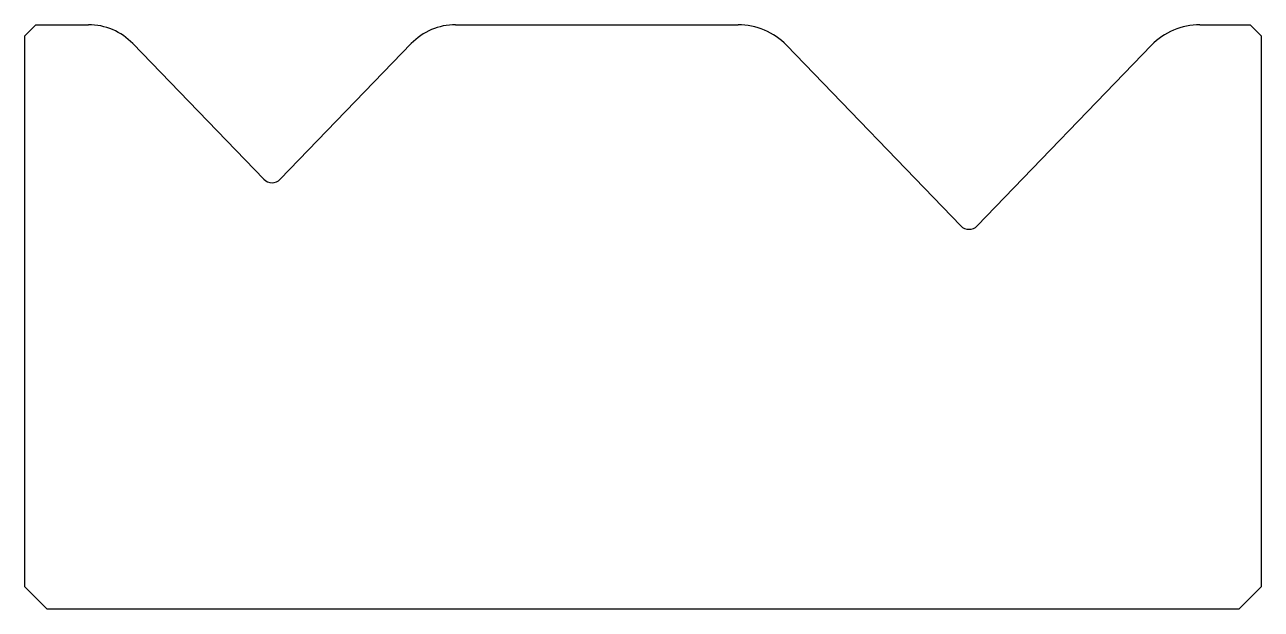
# Model space of a CAD drawing. Header units: metres. Extents: x -25.3 to 29.7, y -11.2 to 14.8.
import ezdxf

# ---------------------------------------------------------------- set-up
doc = ezdxf.new("R2010")
doc.units = ezdxf.units.M

msp = doc.modelspace()

# ---------------------------------------------------------------- linework, layer by layer
for p, q in [((-24.825869, 14.754716), (-25.325869, 14.254716)), ((-24.825869, 14.754716), (-22.493175, 14.754716)), ((-6.158564, 14.754716), (6.400706, 14.754716)), ((26.947555, 14.754716), (29.174131, 14.754716)), ((29.674131, 14.254716), (29.174131, 14.754716)), ((-25.325869, -10.245284), (-25.325869, 14.254716)), ((-20.514991, 13.915026), (-14.685539, 7.878452)), ((-13.966199, 7.878452), (-8.136748, 13.915026)), ((8.558726, 13.838691), (16.314461, 5.807392)), ((17.033801, 5.807392), (24.789536, 13.838691)), ((29.674131, 14.254716), (29.674131, -10.245284)), ((-25.325869, -10.245284), (-24.325869, -11.245284)), ((28.674131, -11.245284), (29.674131, -10.245284)), ((28.674131, -11.245284), (-24.325869, -11.245284))]:
    msp.add_line(p, q)
for centre, radius, start, end in [((-22.493175, 12.004716), 2.75, 44, 90), ((-6.158564, 12.004716), 2.75, 90, 136), ((6.400706, 11.754716), 3, 44, 90), ((26.947555, 11.754716), 3, 90, 136), ((-14.325869, 8.225782), 0.5, 224, 316), ((16.674131, 6.154721), 0.5, 224, 316)]:
    msp.add_arc(centre, radius, start, end)

doc.saveas('drawing.dxf')
